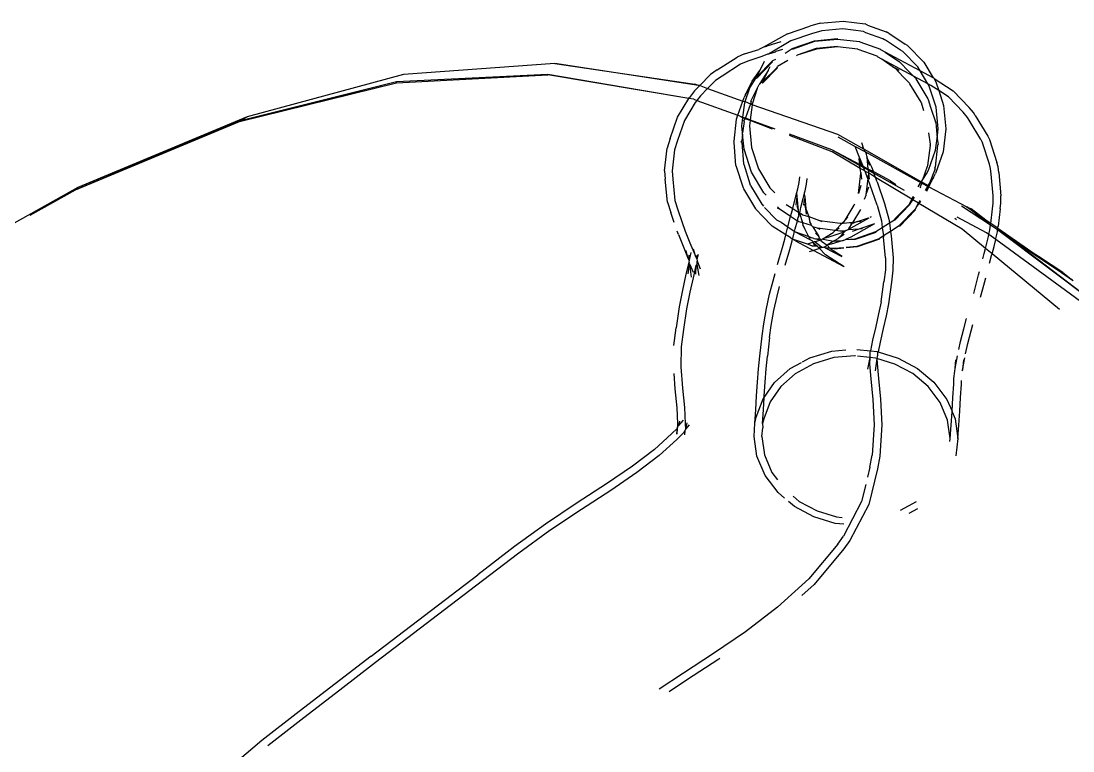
# Model space of a CAD drawing. Header units: millimetres. Extents: x -41292 to 298682, y -22072 to 33155.
# Drawn here: x 31005.2 to 31076.5, y -9481.8 to -9432.4 of the extents above; entities that cross this region are included whole.
import ezdxf

# ---------------------------------------------------------------- set-up
doc = ezdxf.new("R2010")
doc.units = ezdxf.units.MM

# ---------------------------------------------------------------- blocks, each defined once
blk = doc.blocks.new('rmfnasesx')
for p, q in [((58520.422, 6079.202), (58521.933, 6079.726)), ((58522.646, 6079.912), (58521.933, 6079.726)), ((58522.646, 6079.912), (58524.185, 6080.064)), ((58524.185, 6080.064), (58525.694, 6079.867)), ((58525.856, 6079.779), (58525.694, 6079.867)), ((58525.856, 6079.779), (58527.12, 6079.338)), ((58520.422, 6079.202), (58518.834, 6078.314)), ((58522.04, 6079.204), (58520.643, 6078.718)), ((58522.754, 6079.39), (58522.04, 6079.204)), ((58522.254, 6078.727), (58523.792, 6078.88)), ((58524.176, 6079.531), (58522.754, 6079.39)), ((58523.816, 6078.844), (58523.792, 6078.88)), ((58525.573, 6079.347), (58524.176, 6079.531)), ((58525.735, 6079.259), (58525.573, 6079.347)), ((58526.892, 6078.859), (58525.735, 6079.259)), ((58526.991, 6078.794), (58526.892, 6078.859)), ((58527.219, 6079.274), (58527.12, 6079.338)), ((58527.282, 6079.25), (58527.219, 6079.274)), ((58527.282, 6079.25), (58528.406, 6078.5)), ((58518.834, 6078.314), (58518.468, 6078.137)), ((58518.834, 6078.314), (58519.016, 6078.353)), ((58519.973, 6078.659), (58519.016, 6078.353)), ((58520.643, 6078.718), (58519.124, 6077.83)), ((58520.26, 6077.895), (58520.742, 6078.203)), ((58520.742, 6078.203), (58522.254, 6078.727)), ((58520.766, 6078.166), (58520.742, 6078.203)), ((58520.766, 6078.166), (58522.278, 6078.691)), ((58522.361, 6078.205), (58521.08, 6077.76)), ((58522.385, 6078.168), (58521.08, 6077.76)), ((58522.278, 6078.691), (58522.254, 6078.727)), ((58522.278, 6078.691), (58523.816, 6078.844)), ((58523.784, 6078.346), (58522.361, 6078.205)), ((58522.385, 6078.168), (58522.361, 6078.205)), ((58523.808, 6078.31), (58522.385, 6078.168)), ((58523.808, 6078.31), (58523.784, 6078.346)), ((58525.181, 6078.163), (58523.808, 6078.31)), ((58523.816, 6078.844), (58525.302, 6078.682)), ((58525.205, 6078.126), (58525.181, 6078.163)), ((58525.326, 6078.646), (58525.302, 6078.682)), ((58525.326, 6078.646), (58526.728, 6078.153)), ((58526.751, 6078.117), (58526.728, 6078.153)), ((58527.054, 6078.771), (58526.991, 6078.794)), ((58528.081, 6078.083), (58527.054, 6078.771)), ((58528.568, 6078.412), (58528.406, 6078.5)), ((58528.568, 6078.412), (58529.659, 6077.284)), ((58515.662, 6076.757), (58517.009, 6077.619)), ((58517.512, 6077.832), (58517.009, 6077.619)), ((58517.512, 6077.832), (58518.468, 6078.137)), ((58518.688, 6077.654), (58517.733, 6077.348)), ((58519.055, 6077.83), (58518.688, 6077.654)), ((58519.124, 6077.83), (58519.055, 6077.83)), ((58519.575, 6077.961), (58519.124, 6077.83)), ((58519.415, 6077.393), (58519.621, 6077.487)), ((58519.626, 6077.99), (58519.575, 6077.961)), ((58520.081, 6078.137), (58519.626, 6077.99)), ((58521.08, 6077.76), (58521.032, 6077.699)), ((58526.5, 6077.673), (58525.205, 6078.126)), ((58526.523, 6077.637), (58526.5, 6077.673)), ((58526.81, 6077.483), (58526.523, 6077.637)), ((58527.037, 6077.963), (58526.751, 6078.117)), ((58527.68, 6076.879), (58526.81, 6077.483)), ((58528.963, 6076.329), (58526.81, 6077.483)), ((58527.037, 6077.963), (58528.004, 6077.296)), ((58529.409, 6076.691), (58527.037, 6077.963)), ((58528.244, 6077.995), (58528.081, 6078.083)), ((58529.253, 6076.952), (58528.244, 6077.995)), ((58504.639, 6077.191), (58494.392, 6076.446)), ((58504.639, 6077.191), (58514.133, 6075.787)), ((58514.377, 6075.701), (58504.639, 6077.191)), ((58515.662, 6076.757), (58515.207, 6076.447)), ((58517.231, 6077.136), (58515.984, 6076.338)), ((58517.733, 6077.348), (58517.231, 6077.136)), ((58518.031, 6075.987), (58518.545, 6076.715)), ((58518.315, 6076.178), (58519.41, 6077.301)), ((58518.319, 6076.269), (58519.387, 6077.337)), ((58518.545, 6076.715), (58518.319, 6076.269)), ((58519.118, 6076.716), (58518.497, 6075.752)), ((58518.846, 6077.311), (58518.545, 6076.715)), ((58519.732, 6076.882), (58518.719, 6075.843)), ((58519.709, 6076.919), (58518.724, 6075.936)), ((58519.118, 6076.716), (58518.724, 6075.936)), ((58519.118, 6076.716), (58519.25, 6076.976)), ((58519.387, 6077.337), (58519.415, 6077.393)), ((58519.41, 6077.301), (58519.387, 6077.337)), ((58519.709, 6076.919), (58519.737, 6076.975)), ((58519.732, 6076.882), (58519.709, 6076.919)), ((58520.435, 6077.382), (58519.737, 6076.975)), ((58527.713, 6076.862), (58527.68, 6076.879)), ((58527.999, 6076.708), (58527.713, 6076.862)), ((58528.273, 6076.282), (58527.713, 6076.862)), ((58528.037, 6077.278), (58528.004, 6077.296)), ((58528.037, 6077.278), (58528.644, 6076.65)), ((58529.409, 6076.691), (58529.253, 6076.952)), ((58529.659, 6077.284), (58530.304, 6076.212)), ((58494.392, 6076.446), (58483.775, 6073.567)), ((58493.911, 6075.877), (58504.169, 6076.407)), ((58504.164, 6076.452), (58493.913, 6075.937)), ((58504.169, 6076.407), (58504.164, 6076.452)), ((58513.73, 6074.82), (58504.164, 6076.452)), ((58513.73, 6074.82), (58504.169, 6076.407)), ((58514.469, 6075.687), (58515.207, 6076.447)), ((58515.53, 6076.03), (58514.999, 6075.482)), ((58515.984, 6076.338), (58515.53, 6076.03)), ((58517.876, 6075.538), (58518.291, 6076.214)), ((58518.291, 6076.214), (58518.319, 6076.269)), ((58518.315, 6076.178), (58518.291, 6076.214)), ((58528.698, 6075.854), (58528.273, 6076.282)), ((58528.644, 6076.65), (58528.963, 6076.329)), ((58528.963, 6076.329), (58529.104, 6076.187)), ((58529.943, 6075.803), (58528.963, 6076.329)), ((58529.128, 6076.15), (58529.104, 6076.187)), ((58529.128, 6076.15), (58529.945, 6074.79)), ((58529.943, 6075.803), (58529.409, 6076.691)), ((58530.304, 6076.212), (58529.409, 6076.691)), ((58530.366, 6076.179), (58530.304, 6076.212)), ((58530.366, 6076.179), (58531.651, 6075.341)), ((58530.366, 6076.179), (58530.499, 6075.887)), ((58493.913, 6075.937), (58483.248, 6073.272)), ((58493.913, 6075.937), (58483.264, 6073.252)), ((58483.264, 6073.252), (58493.911, 6075.877)), ((58493.911, 6075.877), (58493.913, 6075.937)), ((58514.12, 6075.328), (58513.765, 6074.877)), ((58514.12, 6075.328), (58514.469, 6075.687)), ((58514.377, 6075.701), (58514.133, 6075.787)), ((58514.469, 6075.687), (58514.377, 6075.701)), ((58514.536, 6075.677), (58514.469, 6075.687)), ((58514.999, 6075.482), (58514.525, 6074.994)), ((58514.536, 6075.677), (58514.999, 6075.482)), ((58514.999, 6075.482), (58517.389, 6074.64)), ((58517.552, 6074.604), (58517.876, 6075.538)), ((58517.58, 6075.094), (58517.899, 6075.726)), ((58517.58, 6075.094), (58517.876, 6075.538)), ((58517.876, 6075.538), (58517.899, 6075.726)), ((58517.899, 6075.726), (58518.031, 6075.987)), ((58517.933, 6074.635), (58518.366, 6075.491)), ((58518.366, 6075.491), (58518.036, 6074.432)), ((58518.366, 6075.491), (58518.497, 6075.752)), ((58518.695, 6075.88), (58518.724, 6075.936)), ((58518.719, 6075.843), (58518.695, 6075.88)), ((58528.722, 6075.818), (58528.698, 6075.854)), ((58529.475, 6074.562), (58528.722, 6075.818)), ((58530.03, 6075.66), (58529.943, 6075.803)), ((58530.138, 6075.699), (58529.943, 6075.803)), ((58530.501, 6074.22), (58530.03, 6075.66)), ((58530.676, 6075.348), (58530.138, 6075.699)), ((58530.499, 6075.887), (58530.676, 6075.348)), ((58530.676, 6075.348), (58531.009, 6074.33)), ((58531.326, 6074.924), (58530.676, 6075.348)), ((58531.651, 6075.341), (58532.741, 6074.213)), ((58512.961, 6073.558), (58513.73, 6074.82)), ((58513.73, 6074.82), (58513.765, 6074.877)), ((58514.065, 6074.765), (58513.73, 6074.82)), ((58514.065, 6074.765), (58514.283, 6074.685)), ((58514.283, 6074.685), (58514.171, 6074.544)), ((58514.525, 6074.994), (58514.283, 6074.685)), ((58514.283, 6074.685), (58517.053, 6073.676)), ((58517.053, 6073.676), (58517.389, 6074.64)), ((58517.389, 6074.64), (58517.477, 6074.89)), ((58517.389, 6074.64), (58517.552, 6074.604)), ((58517.58, 6075.094), (58517.477, 6074.89)), ((58517.518, 6074.518), (58517.552, 6074.604)), ((58517.552, 6074.604), (58517.91, 6074.457)), ((58517.966, 6074.618), (58517.91, 6074.457)), ((58517.966, 6074.618), (58517.933, 6074.635)), ((58529.945, 6074.79), (58529.968, 6074.754)), ((58529.968, 6074.754), (58530.115, 6074.222)), ((58532.334, 6073.881), (58531.326, 6074.924)), ((58514.171, 6074.544), (58513.427, 6073.324)), ((58517.398, 6073.55), (58517.518, 6074.518)), ((58517.91, 6074.457), (58517.571, 6073.501)), ((58518.022, 6074.394), (58517.896, 6073.368)), ((58518.022, 6074.394), (58517.91, 6074.457)), ((58518.036, 6074.432), (58518.022, 6074.394)), ((58523.844, 6072.367), (58518.022, 6074.394)), ((58529.475, 6074.562), (58529.498, 6074.526)), ((58529.668, 6073.973), (58529.498, 6074.526)), ((58530.115, 6074.222), (58530.138, 6074.151)), ((58530.138, 6074.151), (58530.454, 6073.232)), ((58530.638, 6072.753), (58530.501, 6074.22)), ((58531.009, 6074.33), (58531.157, 6072.746)), ((58532.615, 6073.534), (58532.334, 6073.881)), ((58533.021, 6073.866), (58532.741, 6074.213)), ((58533.154, 6073.667), (58533.021, 6073.866)), ((58483.248, 6073.272), (58472.144, 6068.626)), ((58472.144, 6068.626), (58483.264, 6073.252)), ((58483.775, 6073.567), (58472.3, 6068.784)), ((58483.248, 6073.272), (58483.775, 6073.567)), ((58483.264, 6073.252), (58483.248, 6073.272)), ((58512.458, 6072.096), (58512.961, 6073.558)), ((58513.427, 6073.324), (58512.962, 6071.973)), ((58516.799, 6071.922), (58516.964, 6073.421)), ((58516.964, 6073.421), (58516.992, 6073.477)), ((58516.992, 6073.477), (58517.039, 6073.636)), ((58517.039, 6073.636), (58517.053, 6073.676)), ((58517.053, 6073.676), (58517.398, 6073.55)), ((58517.392, 6073.502), (58517.053, 6073.676)), ((58517.325, 6072.964), (58517.392, 6073.502)), ((58517.491, 6073.26), (58517.369, 6072.497)), ((58517.392, 6073.502), (58517.398, 6073.55)), ((58517.543, 6073.444), (58517.392, 6073.502)), ((58517.398, 6073.55), (58517.571, 6073.501)), ((58517.468, 6073.296), (58517.543, 6073.444)), ((58517.491, 6073.26), (58517.468, 6073.296)), ((58517.543, 6073.444), (58517.571, 6073.501)), ((58517.889, 6073.313), (58517.543, 6073.444)), ((58517.571, 6073.501), (58517.896, 6073.368)), ((58517.889, 6073.313), (58517.844, 6072.955)), ((58517.896, 6073.368), (58517.889, 6073.313)), ((58519.396, 6072.741), (58517.889, 6073.313)), ((58517.896, 6073.368), (58519.562, 6072.761)), ((58530.478, 6073.196), (58530.454, 6073.232)), ((58530.478, 6073.196), (58530.559, 6072.113)), ((58532.747, 6073.335), (58532.615, 6073.534)), ((58533.524, 6072.044), (58532.747, 6073.335)), ((58533.154, 6073.667), (58533.993, 6072.271)), ((58517.369, 6072.497), (58517.325, 6072.964)), ((58517.378, 6072.399), (58517.369, 6072.497)), ((58517.844, 6072.955), (58517.981, 6071.489)), ((58530.112, 6071.712), (58530.005, 6072.494)), ((58530.559, 6072.113), (58530.638, 6072.753)), ((58531.157, 6072.746), (58530.964, 6071.191)), ((58512.458, 6072.096), (58512.255, 6071.455)), ((58512.962, 6071.973), (58512.761, 6071.335)), ((58516.771, 6071.866), (58516.799, 6071.922)), ((58516.795, 6071.829), (58516.771, 6071.866)), ((58516.92, 6070.281), (58516.795, 6071.829)), ((58517.29, 6071.858), (58517.318, 6071.913)), ((58517.314, 6071.822), (58517.29, 6071.858)), ((58517.314, 6071.822), (58517.427, 6070.392)), ((58517.378, 6072.399), (58517.318, 6071.913)), ((58517.474, 6071.378), (58517.378, 6072.399)), ((58520.523, 6072.411), (58523.404, 6071.361)), ((58523.458, 6071.199), (58520.553, 6072.302)), ((58523.827, 6072.204), (58524.998, 6071.568)), ((58525.607, 6071.384), (58523.844, 6072.367)), ((58525.607, 6071.384), (58525.465, 6071.801)), ((58530.46, 6071.316), (58530.559, 6072.113)), ((58530.559, 6072.113), (58530.63, 6071.704)), ((58533.524, 6072.044), (58533.638, 6071.804)), ((58534.108, 6070.365), (58533.638, 6071.804)), ((58533.993, 6072.271), (58534.108, 6072.031)), ((58534.108, 6072.031), (58534.615, 6070.476)), ((58512.076, 6069.914), (58512.255, 6071.455)), ((58512.761, 6071.335), (58512.594, 6069.909)), ((58517.984, 6069.822), (58517.474, 6071.378)), ((58517.981, 6071.489), (58518.453, 6070.049)), ((58523.404, 6071.361), (58525.328, 6070.341)), ((58523.404, 6071.361), (58525.334, 6070.282)), ((58525.356, 6070.067), (58523.458, 6071.199)), ((58525.306, 6070.804), (58524.998, 6071.568)), ((58524.998, 6071.568), (58525.666, 6071.214)), ((58525.64, 6071.366), (58525.607, 6071.384)), ((58525.666, 6071.214), (58525.64, 6071.366)), ((58529.492, 6069.155), (58525.64, 6071.366)), ((58525.712, 6071.189), (58525.666, 6071.214)), ((58525.773, 6071.038), (58525.712, 6071.189)), ((58525.712, 6071.189), (58529.534, 6069.064)), ((58525.789, 6070.9), (58525.773, 6071.038)), ((58529.933, 6070.274), (58530.108, 6071.62)), ((58529.986, 6069.957), (58530.46, 6071.316)), ((58530.084, 6071.657), (58530.112, 6071.712)), ((58530.108, 6071.62), (58530.084, 6071.657)), ((58530.602, 6071.648), (58530.438, 6070.149)), ((58530.964, 6071.191), (58530.451, 6069.722)), ((58530.602, 6071.648), (58530.63, 6071.704)), ((58517.451, 6070.355), (58517.427, 6070.392)), ((58517.451, 6070.355), (58517.898, 6068.952)), ((58525.282, 6070.783), (58525.289, 6070.719)), ((58525.289, 6070.719), (58525.306, 6070.804)), ((58525.289, 6070.719), (58525.439, 6070.282)), ((58525.328, 6070.341), (58525.289, 6070.719)), ((58525.544, 6070.227), (58525.306, 6070.804)), ((58525.334, 6070.282), (58525.328, 6070.341)), ((58525.328, 6070.341), (58525.439, 6070.282)), ((58525.789, 6070.9), (58525.795, 6070.835)), ((58525.795, 6070.835), (58525.979, 6070.3)), ((58526.138, 6070.15), (58525.795, 6070.835)), ((58525.795, 6070.835), (58525.876, 6070.05)), ((58534.193, 6070.062), (58534.108, 6070.365)), ((58534.701, 6070.172), (58534.615, 6070.476)), ((58512.076, 6069.914), (58512.124, 6069.346)), ((58512.594, 6069.909), (58512.642, 6069.346)), ((58516.943, 6070.245), (58516.92, 6070.281)), ((58517.429, 6068.724), (58516.943, 6070.245)), ((58518.824, 6068.425), (58517.984, 6069.822)), ((58518.453, 6070.049), (58519.23, 6068.757)), ((58525.227, 6068.364), (58525.389, 6069.752)), ((58525.356, 6070.067), (58525.334, 6070.282)), ((58525.334, 6070.282), (58525.464, 6070.209)), ((58525.393, 6069.79), (58525.356, 6070.067)), ((58525.671, 6069.917), (58525.356, 6070.067)), ((58525.393, 6069.79), (58525.389, 6069.752)), ((58525.389, 6069.752), (58525.431, 6069.346)), ((58525.464, 6070.209), (58525.439, 6070.282)), ((58525.439, 6070.282), (58525.544, 6070.227)), ((58525.474, 6070.179), (58525.464, 6070.209)), ((58525.474, 6070.179), (58525.577, 6070.146)), ((58525.577, 6070.146), (58525.544, 6070.227)), ((58525.544, 6070.227), (58525.876, 6070.05)), ((58525.671, 6069.917), (58525.577, 6070.146)), ((58525.577, 6070.146), (58525.884, 6069.974)), ((58525.689, 6069.868), (58525.671, 6069.917)), ((58525.865, 6069.387), (58525.689, 6069.868)), ((58525.912, 6069.785), (58525.689, 6069.868)), ((58525.907, 6069.75), (58525.865, 6069.387)), ((58525.876, 6070.05), (58526.246, 6069.854)), ((58525.876, 6070.05), (58525.884, 6069.974)), ((58525.884, 6069.974), (58525.912, 6069.785)), ((58525.884, 6069.974), (58526.284, 6069.751)), ((58525.912, 6069.785), (58525.907, 6069.75)), ((58525.907, 6069.75), (58525.949, 6069.345)), ((58526.395, 6069.447), (58525.912, 6069.785)), ((58526.246, 6069.854), (58526.138, 6070.15)), ((58526.246, 6069.854), (58526.324, 6069.813)), ((58526.284, 6069.751), (58526.246, 6069.854)), ((58526.284, 6069.751), (58528.329, 6068.607)), ((58526.395, 6069.447), (58526.284, 6069.751)), ((58527.402, 6069.23), (58526.324, 6069.813)), ((58529.589, 6069.312), (58529.905, 6070.218)), ((58529.589, 6069.312), (58529.853, 6069.696)), ((58529.853, 6069.696), (58529.986, 6069.957)), ((58529.905, 6070.218), (58529.933, 6070.274)), ((58530.434, 6070.056), (58530.054, 6069.076)), ((58530.319, 6069.461), (58530.451, 6069.722)), ((58530.41, 6070.094), (58530.438, 6070.149)), ((58530.434, 6070.056), (58530.41, 6070.094)), ((58534.239, 6069.677), (58534.193, 6070.062)), ((58534.374, 6068.214), (58534.239, 6069.677)), ((58534.747, 6069.787), (58534.701, 6070.172)), ((58534.747, 6069.787), (58534.893, 6068.206)), ((58512.284, 6067.792), (58512.124, 6069.346)), ((58512.642, 6069.346), (58512.791, 6067.908)), ((58517.922, 6068.916), (58517.898, 6068.952)), ((58517.922, 6068.916), (58518.675, 6067.659)), ((58521.116, 6068.679), (58521.207, 6069.13)), ((58521.207, 6069.13), (58521.252, 6069.507)), ((58521.621, 6068.554), (58521.711, 6069.004)), ((58521.711, 6069.004), (58521.756, 6069.382)), ((58525.404, 6068.925), (58525.227, 6068.364)), ((58525.865, 6069.387), (58525.74, 6068.313)), ((58526.032, 6068.931), (58525.865, 6069.387)), ((58526.494, 6067.578), (58526.032, 6068.931)), ((58526.499, 6069.161), (58526.395, 6069.447)), ((58528.853, 6067.981), (58526.395, 6069.447)), ((58526.499, 6069.161), (58526.999, 6067.698)), ((58527.402, 6069.23), (58527.771, 6068.982)), ((58529.285, 6068.817), (58529.492, 6069.155)), ((58529.534, 6069.064), (58529.431, 6068.86)), ((58529.492, 6069.155), (58529.522, 6069.203)), ((58529.527, 6069.136), (58529.492, 6069.155)), ((58529.522, 6069.203), (58529.589, 6069.312)), ((58529.527, 6069.136), (58529.522, 6069.203)), ((58529.534, 6069.064), (58529.527, 6069.136)), ((58529.951, 6068.908), (58529.527, 6069.136)), ((58529.534, 6069.064), (58530, 6068.829)), ((58529.951, 6068.908), (58529.744, 6068.572)), ((58529.951, 6068.908), (58530.054, 6069.076)), ((58529.988, 6068.887), (58529.951, 6068.908)), ((58530, 6068.829), (58529.988, 6068.887)), ((58530, 6068.829), (58530.042, 6068.913)), ((58530.042, 6068.913), (58530.319, 6069.461)), ((58530.054, 6069.076), (58530.042, 6068.913)), ((58530.319, 6069.461), (58530.054, 6069.076)), ((58472.3, 6068.784), (58460.445, 6062.136)), ((58469.062, 6066.902), (58472.144, 6068.626)), ((58472.3, 6068.784), (58472.144, 6068.626)), ((58517.452, 6068.688), (58517.429, 6068.724)), ((58518.269, 6067.328), (58517.452, 6068.688)), ((58518.974, 6068.27), (58518.824, 6068.425)), ((58519.23, 6068.757), (58519.564, 6068.411)), ((58520.828, 6067.552), (58521.063, 6068.436)), ((58521.058, 6067.959), (58521.087, 6068.174)), ((58521.063, 6068.436), (58521.116, 6068.679)), ((58521.087, 6068.174), (58521.063, 6068.436)), ((58521.164, 6067.232), (58521.087, 6068.174)), ((58521.492, 6068.027), (58521.583, 6068.4)), ((58521.605, 6068.162), (58521.577, 6067.95)), ((58521.581, 6068.427), (58521.621, 6068.554)), ((58521.583, 6068.4), (58521.581, 6068.427)), ((58521.605, 6068.162), (58521.583, 6068.4)), ((58521.605, 6068.162), (58521.672, 6067.342)), ((58525.732, 6068.244), (58525.62, 6067.963)), ((58525.74, 6068.313), (58525.732, 6068.244)), ((58525.908, 6068.802), (58525.74, 6068.313)), ((58528.853, 6067.981), (58528.956, 6068.187)), ((58529.41, 6068.751), (58529.455, 6068.824)), ((58529.455, 6068.824), (58529.431, 6068.86)), ((58529.897, 6068.625), (58529.844, 6068.519)), ((58530, 6068.829), (58529.897, 6068.625)), ((58530, 6068.829), (58532.571, 6067.478)), ((58534.37, 6067.726), (58534.374, 6068.214)), ((58534.889, 6067.718), (58534.893, 6068.206)), ((58512.284, 6067.792), (58512.509, 6067.085)), ((58512.791, 6067.908), (58513.014, 6067.205)), ((58518.699, 6067.623), (58518.675, 6067.659)), ((58518.699, 6067.623), (58518.798, 6067.505)), ((58519.914, 6067.297), (58519.74, 6067.477)), ((58520.34, 6067.63), (58520.773, 6067.347)), ((58520.773, 6067.347), (58520.828, 6067.552)), ((58521.013, 6067.584), (58521.058, 6067.959)), ((58521.164, 6067.232), (58521.08, 6067.529)), ((58521.332, 6067.426), (58521.492, 6068.027)), ((58521.532, 6067.575), (58521.577, 6067.95)), ((58521.672, 6067.342), (58521.588, 6067.64)), ((58524.321, 6066.56), (58524.939, 6067.573)), ((58524.939, 6067.573), (58524.975, 6067.677)), ((58526.494, 6067.578), (58526.787, 6066.515)), ((58526.999, 6067.698), (58527.293, 6066.629)), ((58527.688, 6066.559), (58528.701, 6067.598)), ((58527.693, 6066.651), (58528.677, 6067.634)), ((58528.677, 6067.634), (58528.853, 6067.981)), ((58528.701, 6067.598), (58528.677, 6067.634)), ((58528.701, 6067.598), (58528.914, 6067.945)), ((58528.914, 6067.945), (58528.853, 6067.981)), ((58528.914, 6067.945), (58529.032, 6068.136)), ((58529.294, 6067.718), (58528.914, 6067.945)), ((58529.186, 6067.505), (58529.083, 6067.301)), ((58529.186, 6067.505), (58529.294, 6067.718)), ((58529.334, 6067.695), (58529.186, 6067.505)), ((58529.385, 6067.899), (58529.294, 6067.718)), ((58529.334, 6067.695), (58529.294, 6067.718)), ((58529.441, 6067.862), (58529.334, 6067.695)), ((58532.254, 6065.953), (58529.334, 6067.695)), ((58534.184, 6066.23), (58532.217, 6067.516)), ((58532.571, 6067.478), (58532.878, 6067.332)), ((58534.184, 6066.23), (58532.571, 6067.478)), ((58532.571, 6067.478), (58533.876, 6066.573)), ((58534.323, 6067.337), (58534.37, 6067.726)), ((58534.842, 6067.327), (58534.889, 6067.718)), ((58512.742, 6066.405), (58512.509, 6067.085)), ((58513.014, 6067.205), (58513.49, 6065.817)), ((58518.292, 6067.291), (58518.269, 6067.328)), ((58518.721, 6066.848), (58518.292, 6067.291)), ((58519.35, 6066.181), (58518.721, 6066.848)), ((58518.869, 6067.432), (58519.675, 6066.598)), ((58519.914, 6067.297), (58519.753, 6067.384)), ((58520.628, 6066.813), (58519.914, 6067.297)), ((58520.442, 6066.115), (58520.628, 6066.813)), ((58520.628, 6066.813), (58520.644, 6066.873)), ((58521.038, 6066.546), (58520.628, 6066.813)), ((58520.644, 6066.873), (58520.773, 6067.347)), ((58520.773, 6067.347), (58521.182, 6067.08)), ((58521.105, 6066.521), (58521.148, 6066.747)), ((58521.148, 6066.747), (58521.209, 6066.855)), ((58521.182, 6067.08), (58521.164, 6067.232)), ((58521.199, 6066.937), (58521.182, 6067.08)), ((58521.266, 6067.025), (58521.182, 6067.08)), ((58521.199, 6066.937), (58521.266, 6067.025)), ((58521.209, 6066.855), (58521.199, 6066.937)), ((58521.266, 6067.025), (58521.332, 6067.426)), ((58521.327, 6067.003), (58521.266, 6067.025)), ((58521.451, 6066.392), (58521.266, 6067.025)), ((58521.428, 6066.938), (58521.327, 6067.003)), ((58521.428, 6066.938), (58521.861, 6066.805)), ((58521.717, 6066.965), (58521.672, 6067.342)), ((58521.672, 6067.342), (58521.861, 6066.805)), ((58521.861, 6066.805), (58522.585, 6066.537)), ((58521.861, 6066.805), (58521.871, 6066.774)), ((58521.871, 6066.774), (58521.945, 6066.437)), ((58524.516, 6066.761), (58524.321, 6066.56)), ((58525.37, 6067.281), (58524.857, 6066.44)), ((58525.156, 6066.47), (58525.916, 6066.733)), ((58526.091, 6066.794), (58526.005, 6066.746)), ((58529.106, 6067.264), (58528.011, 6066.141)), ((58529.083, 6067.301), (58528.016, 6066.233)), ((58529.106, 6067.264), (58529.083, 6067.301)), ((58533.911, 6065.706), (58531.935, 6066.776)), ((58533.876, 6066.573), (58532.878, 6067.332)), ((58534.197, 6066.35), (58534.323, 6067.337)), ((58534.842, 6067.327), (58534.694, 6066.169)), ((58519.383, 6066.163), (58519.35, 6066.181)), ((58520.305, 6065.577), (58519.383, 6066.163)), ((58519.675, 6066.598), (58519.994, 6066.427)), ((58519.994, 6066.427), (58520.442, 6066.115)), ((58520.305, 6065.577), (58520.442, 6066.115)), ((58520.442, 6066.115), (58520.864, 6065.822)), ((58520.946, 6065.989), (58521.105, 6066.521)), ((58521.105, 6066.521), (58521.038, 6066.546)), ((58521.2, 6066.459), (58521.105, 6066.521)), ((58521.451, 6066.392), (58521.2, 6066.459)), ((58522.058, 6066.201), (58521.451, 6066.392)), ((58521.461, 6066.362), (58521.451, 6066.392)), ((58521.476, 6066.21), (58521.461, 6066.362)), ((58521.553, 6066.082), (58521.476, 6066.21)), ((58521.588, 6065.973), (58521.553, 6066.082)), ((58522.023, 6066.306), (58521.945, 6066.437)), ((58522.058, 6066.201), (58522.023, 6066.306)), ((58522.121, 6066.145), (58522.058, 6066.201)), ((58522.142, 6066.109), (58522.121, 6066.145)), ((58522.464, 6066.017), (58522.142, 6066.109)), ((58522.142, 6066.109), (58522.535, 6065.456)), ((58522.626, 6065.93), (58522.464, 6066.017)), ((58523.644, 6065.862), (58522.464, 6066.017)), ((58522.585, 6066.537), (58523.982, 6066.353)), ((58522.747, 6066.449), (58522.585, 6066.537)), ((58523.644, 6065.862), (58524.135, 6066.368)), ((58523.982, 6066.353), (58524.135, 6066.368)), ((58524.135, 6066.368), (58524.321, 6066.56)), ((58524.135, 6066.368), (58524.195, 6066.354)), ((58524.195, 6066.354), (58524.857, 6066.44)), ((58524.195, 6066.354), (58524.213, 6066.376)), ((58524.213, 6066.376), (58524.321, 6066.56)), ((58525.94, 6066.709), (58524.505, 6065.907)), ((58524.602, 6066.021), (58524.505, 6065.907)), ((58524.602, 6066.021), (58524.794, 6066.335)), ((58524.794, 6066.335), (58524.693, 6066.309)), ((58526.312, 6066.311), (58524.726, 6065.424)), ((58524.857, 6066.44), (58524.794, 6066.335)), ((58524.864, 6066.353), (58524.794, 6066.335)), ((58524.857, 6066.44), (58524.922, 6066.427)), ((58525.156, 6066.47), (58524.864, 6066.353)), ((58524.922, 6066.427), (58524.864, 6066.353)), ((58524.922, 6066.427), (58525.156, 6066.47)), ((58525.156, 6066.47), (58525.405, 6066.494)), ((58526.312, 6066.311), (58525.266, 6065.948)), ((58526.411, 6065.795), (58526.847, 6066.074)), ((58526.787, 6066.515), (58526.847, 6066.074)), ((58526.847, 6066.074), (58527.328, 6066.38)), ((58526.847, 6066.074), (58526.926, 6065.499)), ((58527.293, 6066.629), (58527.328, 6066.38)), ((58527.328, 6066.38), (58527.665, 6066.595)), ((58527.328, 6066.38), (58527.407, 6065.806)), ((58527.988, 6066.177), (58527.407, 6065.806)), ((58527.665, 6066.595), (58527.693, 6066.651)), ((58527.688, 6066.559), (58527.665, 6066.595)), ((58527.988, 6066.177), (58528.016, 6066.233)), ((58528.011, 6066.141), (58527.988, 6066.177)), ((58531.759, 6066.69), (58531.881, 6066.622)), ((58534.197, 6066.35), (58533.876, 6066.573)), ((58534.143, 6065.908), (58534.184, 6066.23)), ((58534.184, 6066.23), (58534.19, 6066.294)), ((58534.572, 6065.977), (58534.184, 6066.23)), ((58534.19, 6066.294), (58534.197, 6066.35)), ((58534.676, 6066.018), (58534.197, 6066.35)), ((58534.671, 6065.969), (58534.676, 6066.018)), ((58534.676, 6066.018), (58534.694, 6066.169)), ((58534.676, 6066.018), (58537.43, 6064.109)), ((58513.023, 6065.583), (58512.941, 6065.825)), ((58513.023, 6065.583), (58513.342, 6064.795)), ((58513.49, 6065.817), (58513.808, 6065.03)), ((58520.231, 6065.285), (58520.305, 6065.577)), ((58520.645, 6065.361), (58520.305, 6065.577)), ((58520.67, 6065.325), (58520.645, 6065.361)), ((58520.768, 6065.288), (58520.67, 6065.325)), ((58520.768, 6065.288), (58520.774, 6065.313)), ((58520.774, 6065.313), (58520.898, 6065.804)), ((58520.898, 6065.804), (58520.864, 6065.822)), ((58520.898, 6065.804), (58520.946, 6065.989)), ((58520.898, 6065.804), (58521.937, 6065.442)), ((58520.898, 6065.804), (58521.977, 6065.226)), ((58521.906, 6065.354), (58521.588, 6065.973)), ((58521.977, 6065.226), (58521.906, 6065.354)), ((58521.937, 6065.442), (58521.956, 6065.412)), ((58521.956, 6065.412), (58522.193, 6065.352)), ((58522.216, 6065.315), (58522.193, 6065.352)), ((58522.216, 6065.315), (58522.632, 6065.294)), ((58522.216, 6065.315), (58522.663, 6065.243)), ((58522.535, 6065.456), (58522.312, 6065.686)), ((58522.589, 6065.341), (58522.535, 6065.456)), ((58522.589, 6065.341), (58522.632, 6065.294)), ((58522.813, 6065.295), (58523.511, 6065.725)), ((58523.171, 6065.42), (58522.813, 6065.295)), ((58523.171, 6065.42), (58524.131, 6065.727)), ((58523.511, 6065.725), (58523.644, 6065.862)), ((58523.835, 6065.307), (58523.589, 6065.168)), ((58523.701, 6065.854), (58523.644, 6065.862)), ((58523.935, 6066.013), (58523.701, 6065.854)), ((58523.974, 6065.819), (58523.701, 6065.854)), ((58523.879, 6065.352), (58523.835, 6065.307)), ((58524.34, 6065.828), (58523.879, 6065.352)), ((58524.257, 6065.594), (58523.879, 6065.352)), ((58524.34, 6065.828), (58523.974, 6065.819)), ((58524.34, 6065.828), (58524.131, 6065.727)), ((58524.37, 6065.858), (58524.34, 6065.828)), ((58524.726, 6065.424), (58524.351, 6065.244)), ((58524.351, 6065.244), (58525.012, 6065.31)), ((58524.412, 6065.862), (58524.37, 6065.858)), ((58524.505, 6065.907), (58524.412, 6065.862)), ((58525.266, 6065.948), (58524.505, 6065.907)), ((58525.266, 6065.948), (58524.802, 6065.786)), ((58525.012, 6065.31), (58526.411, 6065.795)), ((58525.035, 6065.274), (58525.012, 6065.31)), ((58525.035, 6065.274), (58526.434, 6065.758)), ((58526.631, 6065.311), (58525.119, 6064.787)), ((58525.512, 6065.972), (58525.266, 6065.948)), ((58526.434, 6065.758), (58526.411, 6065.795)), ((58526.926, 6065.499), (58526.631, 6065.311)), ((58526.655, 6065.275), (58526.631, 6065.311)), ((58527.407, 6065.806), (58526.926, 6065.499)), ((58526.926, 6065.499), (58526.939, 6065.406)), ((58527.068, 6064.021), (58526.939, 6065.406)), ((58527.407, 6065.806), (58527.447, 6065.511)), ((58527.447, 6065.511), (58527.587, 6064.015)), ((58533.849, 6064.64), (58532.254, 6065.953)), ((58534.079, 6065.584), (58533.911, 6065.706)), ((58533.921, 6064.912), (58534.052, 6065.447)), ((58534.052, 6065.447), (58534.079, 6065.584)), ((58534.079, 6065.584), (58534.143, 6065.908)), ((58534.538, 6065.249), (58534.079, 6065.584)), ((58534.538, 6065.249), (58534.556, 6065.321)), ((58534.556, 6065.321), (58534.648, 6065.782)), ((58534.663, 6065.908), (58534.572, 6065.977)), ((58534.648, 6065.782), (58534.663, 6065.908)), ((58534.663, 6065.908), (58534.671, 6065.969)), ((58534.941, 6065.7), (58534.663, 6065.908)), ((58535.201, 6065.566), (58534.671, 6065.969)), ((58541.212, 6060.994), (58534.941, 6065.7)), ((58535.201, 6065.566), (58534.941, 6065.7)), ((58535.618, 6065.248), (58535.201, 6065.566)), ((58513.342, 6064.795), (58513.648, 6064.051)), ((58513.808, 6065.03), (58514.136, 6064.232)), ((58514.029, 6064.623), (58514.136, 6064.232)), ((58519.886, 6064.036), (58520.076, 6064.702)), ((58520.076, 6064.702), (58520.231, 6065.285)), ((58520.58, 6064.575), (58520.735, 6065.157)), ((58520.735, 6065.157), (58520.768, 6065.288)), ((58520.956, 6065.171), (58520.768, 6065.288)), ((58521.781, 6064.938), (58520.768, 6065.288)), ((58520.956, 6065.171), (58522.178, 6064.516)), ((58522.176, 6065.075), (58521.781, 6064.938)), ((58522.071, 6064.832), (58521.781, 6064.938)), ((58521.977, 6065.226), (58522.111, 6065.154)), ((58522.095, 6064.796), (58522.071, 6064.832)), ((58522.315, 6064.814), (58522.095, 6064.796)), ((58522.13, 6065.122), (58522.111, 6065.154)), ((58522.176, 6065.075), (58522.13, 6065.122)), ((58522.226, 6065.092), (58522.176, 6065.075)), ((58522.183, 6065.009), (58522.176, 6065.075)), ((58522.315, 6064.814), (58522.183, 6065.009)), ((58522.459, 6064.781), (58522.183, 6065.009)), ((58522.276, 6065.095), (58522.226, 6065.092)), ((58522.688, 6065.216), (58522.276, 6065.095)), ((58522.741, 6064.711), (58522.276, 6065.095)), ((58522.459, 6064.781), (58522.315, 6064.814)), ((58522.581, 6064.656), (58522.384, 6064.572)), ((58522.496, 6064.743), (58522.459, 6064.781)), ((58522.581, 6064.656), (58522.496, 6064.743)), ((58522.741, 6064.711), (58522.496, 6064.743)), ((58522.741, 6064.711), (58522.581, 6064.656)), ((58522.996, 6064.226), (58522.581, 6064.656)), ((58522.632, 6065.294), (58522.663, 6065.243)), ((58522.663, 6065.243), (58522.738, 6065.244)), ((58522.663, 6065.243), (58522.688, 6065.216)), ((58522.688, 6065.216), (58522.738, 6065.244)), ((58522.721, 6065.146), (58522.688, 6065.216)), ((58522.721, 6065.146), (58523.11, 6064.861)), ((58522.738, 6065.244), (58522.781, 6065.275)), ((58522.792, 6064.704), (58522.741, 6064.711)), ((58522.781, 6065.275), (58522.813, 6065.295)), ((58522.845, 6064.722), (58522.792, 6064.704)), ((58522.813, 6065.295), (58522.836, 6065.278)), ((58522.836, 6065.278), (58523.548, 6065.141)), ((58522.91, 6064.732), (58522.845, 6064.722)), ((58522.91, 6064.732), (58523.11, 6064.861)), ((58523, 6064.677), (58522.91, 6064.732)), ((58523.293, 6064.672), (58523, 6064.677)), ((58524.124, 6064.074), (58523, 6064.677)), ((58523.548, 6065.141), (58523.11, 6064.861)), ((58523.392, 6064.937), (58523.11, 6064.861)), ((58523.11, 6064.861), (58523.293, 6064.672)), ((58523.321, 6064.643), (58523.293, 6064.672)), ((58523.321, 6064.643), (58524.132, 6064.114)), ((58523.581, 6064.634), (58523.321, 6064.643)), ((58524.197, 6065.19), (58523.392, 6064.937)), ((58523.589, 6065.168), (58523.548, 6065.141)), ((58524.246, 6064.7), (58523.581, 6064.634)), ((58523.605, 6064.598), (58523.581, 6064.634)), ((58523.589, 6065.168), (58524.197, 6065.19)), ((58523.612, 6065.132), (58523.589, 6065.168)), ((58524.238, 6064.661), (58523.605, 6064.598)), ((58523.612, 6065.132), (58524.197, 6065.19)), ((58524.197, 6065.19), (58524.351, 6065.244)), ((58524.351, 6065.244), (58525.035, 6065.274)), ((58525.119, 6064.787), (58524.397, 6064.715)), ((58525.119, 6064.787), (58524.419, 6064.694)), ((58525.143, 6064.75), (58524.419, 6064.694)), ((58525.143, 6064.75), (58525.119, 6064.787)), ((58526.655, 6065.275), (58525.143, 6064.75)), ((58533.76, 6064.305), (58533.849, 6064.64)), ((58533.849, 6064.64), (58533.921, 6064.912)), ((58534.289, 6064.277), (58533.849, 6064.64)), ((58534.289, 6064.277), (58534.425, 6064.786)), ((58534.425, 6064.786), (58534.538, 6065.249)), ((58540.883, 6060.621), (58534.538, 6065.249)), ((58541.212, 6060.994), (58535.618, 6065.248)), ((58537.43, 6064.109), (58535.618, 6065.248)), ((58539.751, 6062.499), (58535.618, 6065.248)), ((58513.524, 6064.504), (58513.648, 6064.051)), ((58513.648, 6064.051), (58513.694, 6063.938)), ((58513.756, 6064.2), (58513.694, 6063.938)), ((58513.694, 6063.938), (58513.751, 6063.837)), ((58513.777, 6063.968), (58513.751, 6063.837)), ((58513.777, 6063.968), (58513.756, 6064.2)), ((58513.859, 6064.375), (58513.777, 6063.968)), ((58514.136, 6064.232), (58514.161, 6064.17)), ((58514.161, 6064.17), (58514.269, 6063.918)), ((58514.362, 6064.244), (58514.269, 6063.918)), ((58514.274, 6064.193), (58514.269, 6063.918)), ((58514.269, 6063.918), (58514.303, 6063.819)), ((58519.752, 6063.569), (58519.886, 6064.036)), ((58520.273, 6063.505), (58520.58, 6064.575)), ((58522.178, 6064.516), (58521.888, 6064.415)), ((58522.384, 6064.572), (58522.178, 6064.516)), ((58524.274, 6063.392), (58522.178, 6064.516)), ((58524.274, 6063.392), (58522.996, 6064.226)), ((58527.068, 6064.021), (58527.055, 6063.198)), ((58527.587, 6064.015), (58527.573, 6063.183)), ((58533.663, 6063.948), (58533.76, 6064.305)), ((58534.119, 6063.646), (58534.263, 6064.178)), ((58534.263, 6064.178), (58534.289, 6064.277)), ((58538.859, 6060.515), (58534.289, 6064.277)), ((58539.095, 6063.02), (58537.43, 6064.109)), ((58537.43, 6064.109), (58539.751, 6062.499)), ((58513.709, 6063.63), (58513.515, 6062.786)), ((58513.745, 6063.582), (58513.659, 6062.92)), ((58513.747, 6063.69), (58513.709, 6063.63)), ((58513.709, 6063.63), (58513.745, 6063.582)), ((58513.751, 6063.837), (58513.732, 6063.744)), ((58513.732, 6063.744), (58513.747, 6063.69)), ((58513.772, 6063.598), (58513.747, 6063.69)), ((58513.772, 6063.598), (58513.895, 6062.704)), ((58513.772, 6063.598), (58514.022, 6063.04)), ((58514.212, 6063.496), (58514.017, 6062.652)), ((58514.212, 6063.496), (58514.177, 6062.9)), ((58514.264, 6063.567), (58514.212, 6063.496)), ((58514.284, 6063.679), (58514.264, 6063.567)), ((58514.264, 6063.567), (58514.403, 6062.809)), ((58514.303, 6063.819), (58514.267, 6063.757)), ((58514.267, 6063.757), (58514.28, 6063.711)), ((58514.28, 6063.711), (58514.284, 6063.679)), ((58514.303, 6063.819), (58514.315, 6063.75)), ((58514.315, 6063.75), (58514.491, 6063.27)), ((58527.055, 6063.198), (58526.949, 6062.38)), ((58527.573, 6063.183), (58527.466, 6062.358)), ((58513.515, 6062.786), (58513.296, 6061.816)), ((58514.017, 6062.652), (58513.798, 6061.684)), ((58519.21, 6061.547), (58519.44, 6062.453)), ((58519.44, 6062.453), (58519.574, 6062.939)), ((58533.162, 6062.037), (58533.373, 6062.87)), ((58533.373, 6062.87), (58533.432, 6063.09)), ((58533.666, 6061.911), (58533.858, 6062.665)), ((58539.095, 6063.02), (58539.751, 6062.499)), ((58539.751, 6062.499), (58539.8, 6062.46)), ((58513.296, 6061.816), (58513.075, 6060.682)), ((58519.714, 6061.421), (58519.877, 6062.06)), ((58526.763, 6061.034), (58526.949, 6062.38)), ((58527.466, 6062.358), (58527.266, 6060.904)), ((58533.047, 6061.603), (58533.162, 6062.037)), ((58533.515, 6061.34), (58533.666, 6061.911)), ((58513.798, 6061.684), (58513.579, 6060.556)), ((58518.994, 6060.574), (58519.21, 6061.547)), ((58519.499, 6060.452), (58519.714, 6061.421)), ((58526.763, 6061.034), (58526.599, 6060.21)), ((58513.075, 6060.682), (58512.865, 6059.26)), ((58513.579, 6060.556), (58513.371, 6059.151)), ((58518.805, 6059.535), (58518.994, 6060.574)), ((58519.311, 6059.417), (58519.499, 6060.452)), ((58527.266, 6060.904), (58527.101, 6060.078)), ((58526.599, 6060.21), (58526.4, 6059.351)), ((58527.101, 6060.078), (58526.902, 6059.217)), ((58532.368, 6059.193), (58532.564, 6059.903)), ((58512.709, 6058.06), (58512.865, 6059.26)), ((58513.371, 6059.151), (58513.22, 6057.985)), ((58518.695, 6058.719), (58518.805, 6059.535)), ((58519.201, 6058.607), (58519.311, 6059.417)), ((58526.4, 6059.351), (58526.193, 6058.435)), ((58526.902, 6059.217), (58526.696, 6058.303)), ((58532.151, 6058.335), (58532.368, 6059.193)), ((58532.655, 6058.21), (58532.872, 6059.066)), ((58532.872, 6059.066), (58532.987, 6059.483)), ((58518.541, 6057.348), (58518.695, 6058.719)), ((58519.201, 6058.607), (58519.059, 6057.339)), ((58526.193, 6058.435), (58526.051, 6057.704)), ((58526.696, 6058.303), (58526.565, 6057.632)), ((58532.031, 6057.798), (58532.151, 6058.335)), ((58532.498, 6057.502), (58532.655, 6058.21)), ((58513.22, 6057.985), (58513.187, 6056.612)), ((58521.941, 6057.241), (58523.436, 6057.687)), ((58523.436, 6057.687), (58524.374, 6057.768)), ((58525.131, 6057.802), (58526.051, 6057.704)), ((58526.007, 6057.628), (58526.001, 6057.449)), ((58526.051, 6057.704), (58526.007, 6057.628)), ((58526.051, 6057.704), (58526.482, 6057.658)), ((58526.482, 6057.658), (58526.525, 6057.614)), ((58526.525, 6057.614), (58526.52, 6057.401)), ((58526.565, 6057.632), (58526.525, 6057.614)), ((58526.565, 6057.632), (58527.921, 6057.218)), ((58518.457, 6056.491), (58518.541, 6057.348)), ((58518.975, 6056.485), (58519.059, 6057.339)), ((58520.611, 6056.51), (58521.37, 6056.927)), ((58522.175, 6056.836), (58520.945, 6056.159)), ((58521.442, 6056.967), (58521.941, 6057.241)), ((58523.558, 6057.248), (58522.175, 6056.836)), ((58524.976, 6057.371), (58523.558, 6057.248)), ((58525.04, 6057.364), (58524.976, 6057.371)), ((58525.998, 6057.262), (58525.175, 6057.35)), ((58525.998, 6057.262), (58525.855, 6056.462)), ((58525.998, 6057.262), (58525.988, 6056.832)), ((58525.988, 6056.832), (58526.071, 6055.8)), ((58526.001, 6057.449), (58525.998, 6057.262)), ((58526.376, 6057.221), (58525.998, 6057.262)), ((58526.471, 6057.192), (58526.361, 6056.354)), ((58526.471, 6057.192), (58526.376, 6057.221)), ((58526.505, 6057.323), (58526.471, 6057.192)), ((58526.471, 6057.192), (58526.506, 6056.842)), ((58527.706, 6056.814), (58526.471, 6057.192)), ((58526.52, 6057.401), (58526.505, 6057.323)), ((58526.506, 6056.842), (58526.589, 6055.826)), ((58528.916, 6056.166), (58527.706, 6056.814)), ((58527.921, 6057.218), (58529.228, 6056.517)), ((58531.782, 6056.508), (58531.939, 6057.374)), ((58531.782, 6056.508), (58531.834, 6057.108)), ((58532.287, 6056.39), (58532.44, 6057.228)), ((58532.352, 6057.099), (58532.287, 6056.39)), ((58512.703, 6056.168), (58512.786, 6055.142)), ((58513.187, 6056.612), (58513.304, 6055.167)), ((58518.387, 6055.583), (58518.457, 6056.491)), ((58518.906, 6055.579), (58518.975, 6056.485)), ((58519.549, 6055.563), (58520.611, 6056.51)), ((58520.945, 6056.159), (58519.962, 6055.283)), ((58529.953, 6055.292), (58528.916, 6056.166)), ((58529.228, 6056.517), (58530.35, 6055.573)), ((58531.691, 6055.841), (58531.756, 6056.318)), ((58531.756, 6056.318), (58531.782, 6056.508)), ((58532.267, 6056.341), (58532.287, 6056.39)), ((58518.328, 6054.649), (58518.387, 6055.583)), ((58518.841, 6054.545), (58519.549, 6055.563)), ((58518.846, 6054.646), (58518.906, 6055.579)), ((58526.071, 6055.8), (58526.208, 6054.413)), ((58526.589, 6055.826), (58526.725, 6054.435)), ((58530.35, 6055.573), (58531.228, 6054.402)), ((58531.633, 6054.549), (58531.691, 6055.458)), ((58531.691, 6055.458), (58531.691, 6055.841)), ((58532.151, 6054.545), (58532.209, 6055.453)), ((58532.209, 6055.453), (58532.227, 6055.692)), ((58512.786, 6055.142), (58512.914, 6053.842)), ((58513.304, 6055.167), (58513.432, 6053.864)), ((58518.273, 6053.713), (58518.328, 6054.649)), ((58518.841, 6054.545), (58518.846, 6054.646)), ((58519.962, 6055.283), (58519.245, 6054.251)), ((58530.766, 6054.21), (58529.953, 6055.292)), ((58518.302, 6053.212), (58518.773, 6054.447)), ((58518.773, 6054.447), (58518.841, 6054.545)), ((58518.791, 6053.71), (58518.841, 6054.545)), ((58519.245, 6054.251), (58518.809, 6053.108)), ((58526.208, 6054.413), (58526.295, 6052.691)), ((58526.725, 6054.435), (58526.814, 6052.687)), ((58531.277, 6053), (58530.766, 6054.21)), ((58531.228, 6054.402), (58531.578, 6053.613)), ((58531.578, 6053.613), (58531.633, 6054.549)), ((58532.096, 6053.608), (58532.151, 6054.545)), ((58512.914, 6053.842), (58512.967, 6052.782)), ((58513.432, 6053.864), (58513.486, 6052.778)), ((58518.217, 6052.796), (58518.273, 6053.713)), ((58518.217, 6052.796), (58518.302, 6053.212)), ((58518.735, 6052.79), (58518.791, 6053.71)), ((58531.52, 6052.674), (58531.576, 6053.581)), ((58531.576, 6053.581), (58531.578, 6053.613)), ((58531.576, 6053.581), (58531.781, 6053.095)), ((58532.039, 6052.669), (58532.096, 6053.608)), ((58512.924, 6052.069), (58512.953, 6052.55)), ((58512.953, 6052.55), (58512.933, 6052.444)), ((58512.967, 6052.782), (58512.953, 6052.55)), ((58513.012, 6052.595), (58512.953, 6052.55)), ((58513.04, 6052.654), (58513.012, 6052.595)), ((58513.34, 6053.01), (58513.04, 6052.654)), ((58513.098, 6052.942), (58513.04, 6052.654)), ((58513.486, 6052.778), (58513.497, 6052.396)), ((58513.601, 6052.82), (58513.497, 6052.396)), ((58513.749, 6052.682), (58513.497, 6052.396)), ((58518.154, 6051.904), (58518.217, 6052.796)), ((58518.672, 6051.9), (58518.738, 6052.484)), ((58518.809, 6053.108), (58518.735, 6052.79)), ((58518.735, 6052.79), (58518.738, 6052.484)), ((58526.295, 6052.691), (58526.171, 6050.626)), ((58526.814, 6052.687), (58526.686, 6050.569)), ((58531.456, 6051.769), (58531.277, 6053)), ((58531.456, 6051.769), (58531.52, 6052.674)), ((58531.781, 6053.095), (58531.974, 6051.764)), ((58531.974, 6051.764), (58532.039, 6052.669)), ((58512.56, 6052.083), (58511.396, 6051.018)), ((58512.933, 6052.444), (58512.56, 6052.083)), ((58513.372, 6052.159), (58512.922, 6051.7)), ((58512.933, 6052.444), (58512.924, 6052.069)), ((58513.456, 6052.275), (58513.372, 6052.159)), ((58513.456, 6052.275), (58513.44, 6052.013)), ((58513.478, 6052.36), (58513.456, 6052.275)), ((58513.497, 6052.396), (58513.478, 6052.36)), ((58518.346, 6050.573), (58518.154, 6051.904)), ((58518.672, 6051.9), (58518.85, 6050.668)), ((58531.433, 6051.568), (58531.456, 6051.769)), ((58531.974, 6051.764), (58531.841, 6050.593)), ((58512.922, 6051.7), (58511.721, 6050.601)), ((58511.396, 6051.018), (58509.918, 6049.891)), ((58511.721, 6050.601), (58510.216, 6049.454)), ((58518.899, 6049.266), (58518.346, 6050.573)), ((58518.85, 6050.668), (58519.361, 6049.459)), ((58526.01, 6049.819), (58526.171, 6050.626)), ((58526.686, 6050.569), (58526.513, 6049.697)), ((58509.918, 6049.891), (58508.157, 6048.691)), ((58526.01, 6049.819), (58525.846, 6049.141)), ((58526.513, 6049.697), (58525.928, 6047.285)), ((58510.216, 6049.454), (58508.44, 6048.243)), ((58519.778, 6048.095), (58518.899, 6049.266)), ((58519.361, 6049.459), (58519.743, 6048.951)), ((58508.157, 6048.691), (58506.168, 6047.396)), ((58508.44, 6048.243), (58506.449, 6046.946)), ((58525.724, 6048.638), (58525.444, 6047.485)), ((58520.212, 6047.729), (58519.778, 6048.095)), ((58520.899, 6047.151), (58520.495, 6047.491)), ((58520.797, 6047.851), (58521.211, 6047.502)), ((58521.211, 6047.502), (58522.421, 6046.854)), ((58525.444, 6047.485), (58524.212, 6045.133)), ((58528.086, 6046.906), (58529.165, 6047.499)), ((58506.168, 6047.396), (58504.021, 6045.967)), ((58506.449, 6046.946), (58504.311, 6045.525)), ((58522.207, 6046.45), (58520.899, 6047.151)), ((58522.421, 6046.854), (58523.752, 6046.447)), ((58525.928, 6047.285), (58524.652, 6044.848)), ((58529.237, 6047.004), (58528.647, 6046.68)), ((58523.646, 6046.01), (58522.207, 6046.45)), ((58523.752, 6046.447), (58524.135, 6046.406)), ((58504.021, 6045.967), (58501.901, 6044.432)), ((58504.311, 6045.525), (58502.206, 6043.999)), ((58524.242, 6045.947), (58523.646, 6046.01)), ((58523.835, 6044.61), (58524.212, 6045.133)), ((58524.652, 6044.848), (58524.244, 6044.283)), ((58501.901, 6044.432), (58499.433, 6042.533)), ((58502.206, 6043.999), (58499.743, 6042.105)), ((58523.835, 6044.61), (58521.857, 6042.258)), ((58524.244, 6044.283), (58522.219, 6041.875)), ((58492.187, 6036.999), (58499.433, 6042.533)), ((58499.743, 6042.105), (58492.496, 6036.571)), ((58521.857, 6042.258), (58519.747, 6040.329)), ((58522.219, 6041.875), (58521.391, 6041.118)), ((58519.747, 6040.329), (58517.567, 6038.666)), ((58517.567, 6038.666), (58515.414, 6037.199)), ((58492.187, 6036.999), (58489.749, 6035.131)), ((58515.414, 6037.199), (58513.365, 6035.864)), ((58515.835, 6036.845), (58515.697, 6036.751)), ((58492.496, 6036.571), (58490.06, 6034.703)), ((58515.697, 6036.751), (58513.645, 6035.415)), ((58513.365, 6035.864), (58511.73, 6034.776)), ((58513.645, 6035.415), (58512.394, 6034.583)), ((58489.749, 6035.131), (58487.31, 6033.249)), ((58490.06, 6034.703), (58487.622, 6032.823)), ((58487.31, 6033.249), (58484.785, 6031.281)), ((58487.622, 6032.823), (58485.186, 6030.923)), ((58484.785, 6031.281), (58465.344, 6014.902))]:
    blk.add_line(p, q)

msp = doc.modelspace()

# ---------------------------------------------------------------- block references
msp.add_blockref('rmfnasesx', (-27463.272, -15512.431))

doc.saveas('drawing.dxf')
